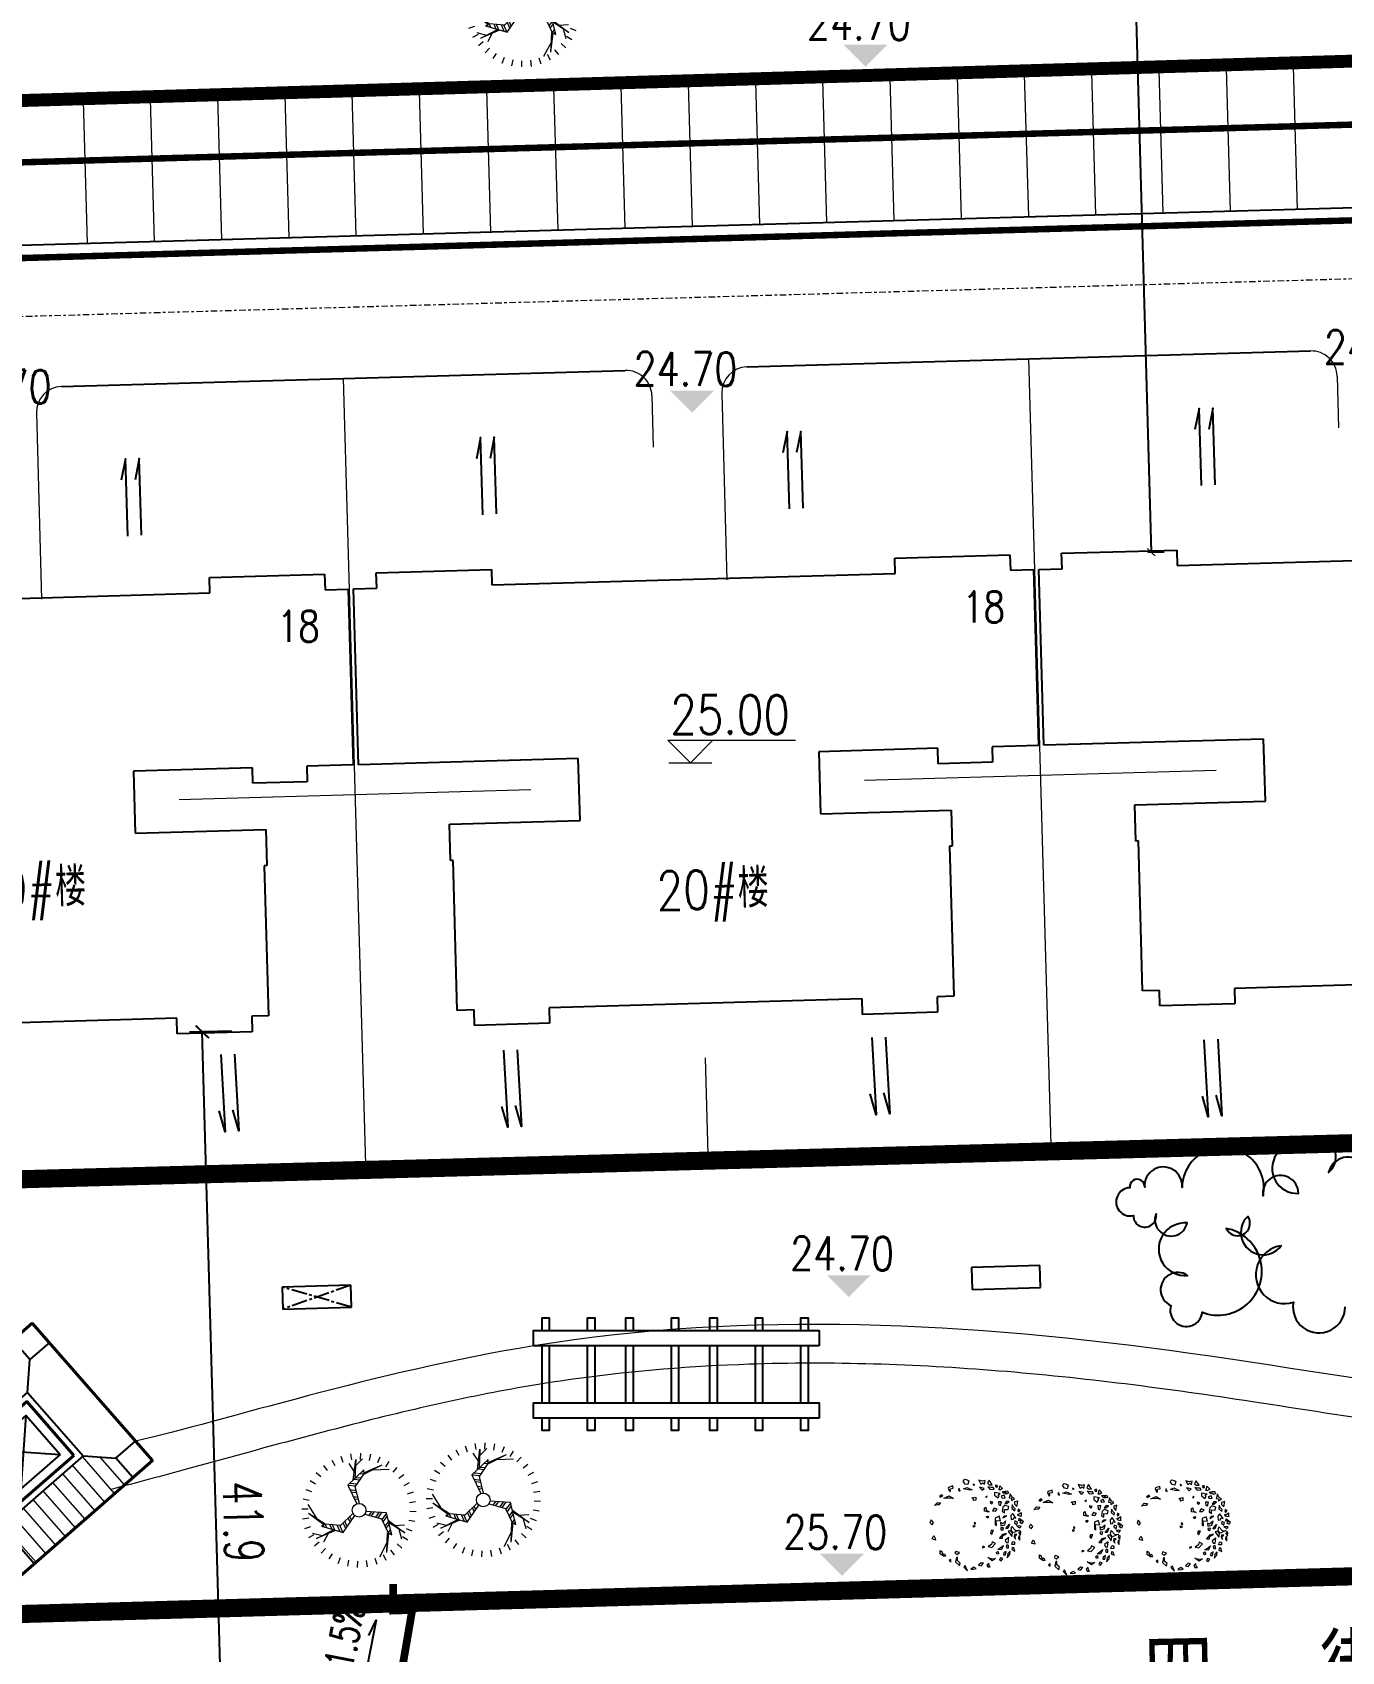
# Model space of a CAD drawing. Header units: inches. Extents: x 393 to 1582, y 246 to 1188.
# Drawn here: x 1019.2 to 1069.8, y 571.3 to 633.9 of the extents above; entities that cross this region are included whole.
import ezdxf

# ---------------------------------------------------------------- set-up
doc = ezdxf.new("R2010")
doc.units = ezdxf.units.IN
doc.header["$MEASUREMENT"] = 0
for name, pattern in [('CENTERX2', [4, 2.5, -0.5, 0.5, -0.5]), ('CONTINOUS', [0]), ('DASHED2', [0.375, 0.25, -0.125]), ('DOTE', [2.42, 2, -0.2, 0.02, -0.2])]:
    doc.linetypes.add(name, pattern=pattern)
for name, color, linetype, lineweight in [('buildelev', 2, 'Continuous', 20), ('FENCE', 100, 'Continuous', 18), ('HATCH', 64, 'Continuous', 9), ('jz1', 40, 'Continuous', 40), ('parking', 30, 'Continuous', 18), ('ROAD', 1, 'Continuous', 25), ('ROAD-CENTER', 7, 'CENTERX2', 18), ('walk', 2, 'Continuous', 18), ('围墙', 75, 'FENCELINE1', 15), ('建筑型号', 2, 'Continuous', 18), ('树', 84, 'Continuous', 15)]:
    doc.layers.add(name, color=color, linetype=linetype, lineweight=lineweight)
for name, color, linetype in [('DIM', 4, 'Continuous'), ('drain', 4, 'Continuous'), ('ELEV', 1, 'Continuous'), ('JZ', 4, 'Continuous'), ('LAWN', 3, 'Continuous'), ('PUB_TEXT', 7, 'Continuous'), ('ROAD-TEXT', 4, 'Continuous'), ('roadradiu', 3, 'Continuous'), ('rod', 1, 'Continuous'), ('YSX', 7, 'Continuous'), ('公共绿地', 3, 'Continuous'), ('外墙', 42, 'Continuous'), ('建筑层数', 7, 'Continuous'), ('绿化', 3, 'Continuous'), ('车库边线', 4, 'DOTE')]:
    doc.layers.add(name, color=color, linetype=linetype)
doc.styles.add('-黑体', font='simhei.ttf', dxfattribs={"width": 0.8})
doc.styles.add('_HZTXT', font='txt.shx', dxfattribs={"width": 0.8, "bigfont": 'hztxt.shx'})
doc.styles.add('DIM_FONT', font='SIMPLEX.shx', dxfattribs={"width": 0.8})
doc.styles.add('HZ', font='simplex.shx', dxfattribs={"width": 0.7, "bigfont": 'hztxt.shx'})
doc.styles.add('RO', font='romans.shx', dxfattribs={"width": 0.8})
doc.linetypes.add('FENCELINE1', pattern='A,0.25,-0.1,[133,ltypeshp.shx,S=0.1,R=0,X=-0.1,Y=0],-0.1,1', length=1.45)
doc.dimstyles.new('NORMAL', dxfattribs={"dimtxt": 1.5, "dimasz": 0.3, "dimexe": 0.5, "dimexo": 0.3, "dimgap": 0.3, "dimtad": 1, "dimdec": 1, "dimzin": 1, "dimdsep": 46, "dimtxsty": 'HZ', "dimblk": 'ARCHTICK', "dimcen": 0, "dimclrt": 256, "dimadec": 0, "dimazin": 0, "dimtfac": 1, "dimtdec": 1, "dimtofl": 0, "dimtmove": 0, "dimatfit": 3, "dimldrblk": 'ARCHTICK', "dimfxl": 1, "dimtolj": 2, "dimtzin": 0, "dimarcsym": 0})

# ---------------------------------------------------------------- blocks, each defined once
blk = doc.blocks.new('A$C669619B1')
at = {"layer": '绿化'}
for points in [[(22.07, 6.53), (0, 6.53), (0, 7.71), (22.07, 7.71)], [(22.07, 0.95), (0, 0.95), (0, 2.13), (22.07, 2.13)]]:
    blk.add_lwpolyline(points, close=True, dxfattribs=at)
for points in [[(0.65, 7.71), (0.65, 8.7), (1.2, 8.7), (1.2, 7.71)], [(4.17, 7.71), (4.17, 8.7), (4.73, 8.7), (4.73, 7.71)], [(7.13, 7.71), (7.13, 8.7), (7.69, 8.7), (7.69, 7.71)], [(10.66, 7.71), (10.66, 8.7), (11.21, 8.7), (11.21, 7.71)], [(13.62, 7.71), (13.62, 8.7), (14.18, 8.7), (14.18, 7.71)], [(17.14, 7.71), (17.14, 8.7), (17.7, 8.7), (17.7, 7.71)], [(20.66, 7.71), (20.66, 8.7), (21.22, 8.7), (21.22, 7.71)], [(0.65, 2.13), (0.65, 6.53)], [(1.2, 6.53), (1.2, 2.13)], [(4.17, 2.13), (4.17, 6.53)], [(4.73, 6.53), (4.73, 2.13)], [(7.13, 2.13), (7.13, 6.53)], [(7.69, 6.53), (7.69, 2.13)], [(10.66, 2.13), (10.66, 6.53)], [(11.21, 6.53), (11.21, 2.13)], [(13.62, 2.13), (13.62, 6.53)], [(14.18, 6.53), (14.18, 2.13)], [(17.14, 2.13), (17.14, 6.53)], [(17.7, 6.53), (17.7, 2.13)], [(20.66, 2.13), (20.66, 6.53)], [(21.22, 6.53), (21.22, 2.13)], [(1.2, 0.95), (1.2, 0), (0.65, 0), (0.65, 0.95)], [(4.73, 0.95), (4.73, 0), (4.17, 0), (4.17, 0.95)], [(7.69, 0.95), (7.69, 0), (7.13, 0), (7.13, 0.95)], [(11.21, 0.95), (11.21, 0), (10.66, 0), (10.66, 0.95)], [(14.18, 0.95), (14.18, 0), (13.62, 0), (13.62, 0.95)], [(17.7, 0.95), (17.7, 0), (17.14, 0), (17.14, 0.95)], [(21.22, 0.95), (21.22, 0), (20.66, 0), (20.66, 0.95)]]:
    blk.add_lwpolyline(points, dxfattribs=at)
blk = doc.blocks.new('GPPMTR01')
at = {"color": 0, "linetype": 'ByBlock'}
for points in [[(-0.106, 0.53), (-0.073, 0.496), (-0.058, 0.515), (-0.035, 0.504), (-0.038, 0.545), (-0.064, 0.53)], [(0.005, 0.559), (-0.005, 0.523), (0.016, 0.511), (0.051, 0.519)], [(-0.412, 0.305), (-0.364, 0.304), (-0.367, 0.328), (-0.343, 0.337), (-0.374, 0.364), (-0.382, 0.335)], [(-0.354, 0.404), (-0.335, 0.371), (-0.312, 0.378), (-0.293, 0.408)], [(-0.298, 0.355), (-0.259, 0.362), (-0.24, 0.402), (-0.263, 0.4), (-0.275, 0.378)], [(-0.263, 0.454), (-0.27, 0.431), (-0.248, 0.431), (-0.243, 0.447)], [(-0.215, 0.443), (-0.218, 0.456), (-0.242, 0.475), (-0.199, 0.486), (-0.199, 0.449)], [(-0.166, 0.433), (-0.207, 0.386), (-0.18, 0.371), (-0.137, 0.387), (-0.147, 0.409), (-0.165, 0.407)], [(-0.173, 0.469), (-0.151, 0.518), (-0.12, 0.516), (-0.128, 0.487), (-0.144, 0.498), (-0.151, 0.48), (-0.145, 0.47)], [(-0.127, 0.461), (-0.133, 0.429), (-0.111, 0.428), (-0.096, 0.459)], [(-0.079, 0.401), (-0.097, 0.371), (-0.064, 0.359), (-0.049, 0.371)], [(-0.038, 0.477), (-0.055, 0.454), (-0.043, 0.424), (-0.032, 0.439)], [(0.007, 0.443), (-0.026, 0.412), (-0.02, 0.382), (0.016, 0.352), (0.045, 0.367), (0.01, 0.386), (0.034, 0.42)], [(0.01, 0.485), (0.042, 0.462), (0.084, 0.477), (0.066, 0.492), (0.042, 0.485)], [(0.084, 0.371), (0.072, 0.344), (0.081, 0.321), (0.084, 0.344)], [(0.105, 0.53), (0.084, 0.519), (0.099, 0.504), (0.114, 0.511)], [(0.158, 0.447), (0.096, 0.443), (0.105, 0.412), (0.146, 0.393), (0.155, 0.416), (0.14, 0.428)], [(0.131, 0.488), (0.137, 0.5), (0.134, 0.53), (0.173, 0.507), (0.146, 0.481)], [(0.179, 0.477), (0.229, 0.496), (0.25, 0.473), (0.223, 0.458), (0.22, 0.477), (0.202, 0.469), (0.199, 0.458)], [(0.205, 0.439), (0.179, 0.42), (0.194, 0.405), (0.226, 0.416)], [(0.214, 0.359), (0.274, 0.374), (0.291, 0.409), (0.282, 0.336), (0.247, 0.333)], [(0.268, 0.45), (0.253, 0.435), (0.241, 0.409), (0.274, 0.428)], [(0.315, 0.416), (0.306, 0.401), (0.318, 0.39), (0.348, 0.393)], [(0.321, 0.363), (0.306, 0.34), (0.327, 0.325), (0.356, 0.325), (0.327, 0.336)], [(0.351, 0.382), (0.348, 0.371), (0.368, 0.355), (0.392, 0.359)], [(-0.482, 0.196), (-0.461, 0.207), (-0.432, 0.177), (-0.452, 0.154), (-0.494, 0.15), (-0.5, 0.177)], [(-0.417, 0.109), (-0.411, 0.15), (-0.357, 0.188), (-0.369, 0.162)], [(-0.393, 0.241), (-0.408, 0.23), (-0.396, 0.226)], [(-0.304, 0.31), (-0.343, 0.272), (-0.298, 0.279)], [(-0.283, 0.139), (-0.269, 0.181), (-0.239, 0.166), (-0.248, 0.139), (-0.263, 0.15)], [(-0.215, 0.295), (-0.215, 0.276), (-0.206, 0.283)], [(-0.123, 0.314), (-0.144, 0.295), (-0.135, 0.287), (-0.115, 0.295)], [(-0.064, 0.207), (-0.085, 0.184), (-0.115, 0.203), (-0.115, 0.219), (-0.085, 0.207), (-0.052, 0.226)], [(-0.032, 0.317), (-0.058, 0.295), (-0.043, 0.264), (-0.023, 0.291)], [(-0.02, 0.188), (-0.008, 0.192), (0.001, 0.177), (-0.02, 0.169)], [(0.045, 0.295), (0.042, 0.249), (0.105, 0.211), (0.119, 0.219), (0.069, 0.245), (0.096, 0.283)], [(0.128, 0.336), (0.137, 0.287), (0.114, 0.272), (0.146, 0.26), (0.158, 0.302)], [(0.179, 0.272), (0.167, 0.245), (0.185, 0.238), (0.199, 0.253)], [(0.199, 0.291), (0.179, 0.352), (0.211, 0.31)], [(0.25, 0.325), (0.241, 0.298), (0.312, 0.302), (0.282, 0.329)], [(0.253, 0.268), (0.241, 0.226), (0.259, 0.177), (0.274, 0.203), (0.253, 0.219)], [(0.303, 0.268), (0.309, 0.219), (0.336, 0.215), (0.351, 0.234)], [(0.386, 0.257), (0.368, 0.272), (0.365, 0.287), (0.377, 0.298), (0.401, 0.283)], [(0.401, 0.207), (0.383, 0.219), (0.365, 0.211), (0.368, 0.196), (0.392, 0.192)], [(0.431, 0.26), (0.419, 0.245), (0.436, 0.23), (0.466, 0.249)], [(0.442, 0.203), (0.451, 0.169), (0.487, 0.139), (0.472, 0.181)], [(-0.482, 0.014), (-0.506, 0.025), (-0.514, -0.024), (-0.506, -0.036), (-0.464, -0.036), (-0.47, -0.024), (-0.494, -0.017)], [(-0.446, 0.071), (-0.432, 0.055), (-0.414, 0.067)], [(-0.02, 0.033), (-0.035, 0.025), (-0.026, 0.017), (-0.014, 0.021)], [(0.152, 0.162), (0.137, 0.139), (0.158, 0.12), (0.176, 0.128), (0.161, 0.143)], [(0.25, 0.086), (0.271, 0.063), (0.274, 0.021), (0.303, 0.052), (0.285, 0.109)], [(0.348, 0.173), (0.377, 0.128), (0.356, 0.097), (0.354, 0.128)], [(0.401, 0.078), (0.398, 0.063), (0.374, 0.067), (0.377, 0.09)], [(0.428, 0.025), (0.431, -0.021), (0.377, -0.043), (0.41, -0.013)], [(0.422, 0.166), (0.419, 0.135), (0.439, 0.12), (0.451, 0.139)], [(0.451, 0.074), (0.469, 0.052), (0.484, 0.063), (0.472, 0.093)], [(-0.467, -0.131), (-0.464, -0.157), (-0.482, -0.154), (-0.485, -0.127)], [(-0.437, -0.131), (-0.429, -0.066), (-0.381, -0.04), (-0.408, -0.078)], [(0.256, -0.013), (0.241, -0.028), (0.253, -0.04)], [(0.407, -0.119), (0.389, -0.138), (0.398, -0.176), (0.419, -0.154)], [(0.436, -0.066), (0.442, -0.097), (0.466, -0.097), (0.481, -0.074), (0.46, -0.078)], [(-0.42, -0.26), (-0.432, -0.218), (-0.411, -0.188), (-0.402, -0.214), (-0.411, -0.229)], [(0.17, -0.286), (0.137, -0.317), (0.149, -0.336), (0.176, -0.321)], [(0.205, -0.332), (0.199, -0.343), (0.235, -0.378), (0.294, -0.359), (0.274, -0.34), (0.235, -0.351)], [(0.327, -0.305), (0.333, -0.328), (0.389, -0.313)], [(0.416, -0.218), (0.389, -0.233), (0.392, -0.271), (0.407, -0.248)], [(-0.266, -0.366), (-0.304, -0.374), (-0.283, -0.4), (-0.251, -0.393)], [(-0.115, -0.473), (-0.138, -0.438), (-0.106, -0.438), (-0.085, -0.446)], [(0.072, -0.48), (0.042, -0.461), (0.06, -0.45), (0.066, -0.454), (0.096, -0.454), (0.096, -0.438), (0.125, -0.442), (0.114, -0.461)], [(0.188, -0.431), (0.211, -0.423), (0.188, -0.408)]]:
    blk.add_lwpolyline(points, close=True, dxfattribs=at)
blk.add_circle((0, 0), 0.01, dxfattribs=at)
blk = doc.blocks.new('t2')
for p, q in [((-1.436, 2.005), (-0.893, 2.819)), ((-1.267, 3.056), (-1.13, 2.723)), ((-0.717, 3.229), (-0.64, 2.878)), ((-0.145, 3.305), (-0.13, 2.946)), ((0.431, 3.28), (0.383, 2.924)), ((0.994, 3.155), (0.885, 2.813)), ((1.527, 2.935), (1.36, 2.616)), ((-2.625, 2.013), (-2.34, 1.793)), ((-2.297, 1.922), (-2.202, 1.35)), ((-2.235, 2.438), (-1.993, 2.173)), ((-1.778, 2.79), (-1.586, 2.486)), ((-1.341, 2.608), (-1.585, 1.519)), ((-1.341, 2.608), (-1.511, 1.474)), ((2.013, 2.625), (1.793, 2.34)), ((2.438, 2.235), (2.173, 1.993)), ((-3.155, 0.994), (-2.813, 0.885)), ((-2.935, 1.527), (-2.616, 1.36)), ((-1.951, 1.096), (-2.528, 1.121)), ((-1.626, 0.774), (-2.499, 1.578)), ((-2.499, 1.578), (-1.631, 0.893)), ((-1.732, 1.609), (-1.56, 0.321)), ((-1.535, 1.473), (-1.732, 1.609)), ((-1.236, 0.622), (-1.535, 1.473)), ((1.058, 1.19), (0.278, 0.272)), ((2.259, 0.696), (1.058, 1.19)), ((1.483, 1.021), (2.616, 1.375)), ((2.616, 1.375), (1.589, 0.966)), ((1.925, 1.142), (2.235, 1.629)), ((2.813, 1.028), (2.27, 1.232)), ((2.79, 1.778), (2.486, 1.586)), ((3.056, 1.267), (2.723, 1.13)), ((-3.28, 0.431), (-2.924, 0.383)), ((-1.56, 0.321), (-0.375, 0.105)), ((-0.309, 0.252), (-1.236, 0.622)), ((0.372, 0.141), (1.156, 0.759)), ((1.156, 0.759), (2.043, 0.592)), ((2.929, -0.143), (2.032, 0.571)), ((2.043, 0.592), (2.259, 0.696)), ((2.929, -0.143), (2.108, 0.613)), ((2.454, 0.241), (2.888, -0.636)), ((3.229, 0.717), (2.878, 0.64)), ((3.305, 0.145), (2.946, 0.13)), ((-3.305, -0.145), (-2.946, -0.13)), ((-3.229, -0.717), (-2.878, -0.64)), ((-0.064, -0.393), (0.08, -1.381)), ((0.502, -1.511), (0.096, -0.377)), ((3.155, -0.994), (2.813, -0.885)), ((3.28, -0.431), (2.924, -0.383)), ((-3.056, -1.267), (-2.723, -1.13)), ((-2.79, -1.778), (-2.486, -1.586)), ((-0.527, -2.305), (0.502, -1.511)), ((0.08, -1.381), (-0.508, -2.066)), ((0.143, -1.795), (-0.117, -2.953)), ((-0.117, -2.953), (0.042, -1.859)), ((2.625, -2.013), (2.34, -1.793)), ((2.935, -1.527), (2.616, -1.36)), ((-2.438, -2.235), (-2.173, -1.993)), ((-2.013, -2.625), (-1.793, -2.34)), ((-1.018, -2.246), (-1.994, -2.183)), ((-1.588, -2.465), (-0.521, -2.045)), ((-1.588, -2.465), (-0.523, -2.132)), ((-1.527, -2.935), (-1.36, -2.616)), ((-0.994, -3.155), (-0.885, -2.813)), ((-0.508, -2.066), (-0.527, -2.305)), ((-0.516, -2.95), (-0.068, -2.582)), ((0.026, -2.238), (0.294, -2.75)), ((1.267, -3.056), (1.13, -2.723)), ((1.778, -2.79), (1.586, -2.486)), ((2.235, -2.438), (1.993, -2.173)), ((-0.431, -3.28), (-0.383, -2.924)), ((0.145, -3.305), (0.13, -2.946)), ((0.717, -3.229), (0.64, -2.878))]:
    blk.add_line(p, q)
at = {"color": 0}
for p, q in [((-1.712, 1.459), (-1.635, 1.542)), ((-1.691, 1.298), (-1.533, 1.469)), ((-1.648, 0.977), (-1.44, 1.203)), ((-1.626, 0.817), (-1.393, 1.07)), ((0.875, 0.976), (0.985, 0.624)), ((1.071, 1.185), (1.207, 0.75)), ((1.221, 1.123), (1.346, 0.724)), ((1.52, 1), (1.623, 0.672)), ((-1.583, 0.496), (-1.3, 0.803)), ((-1.562, 0.335), (-1.253, 0.67)), ((-1.283, 0.27), (-1.033, 0.541)), ((-1.138, 0.244), (-0.909, 0.491)), ((-0.847, 0.191), (-0.662, 0.393)), ((-0.702, 0.165), (-0.538, 0.343)), ((0.494, 0.526), (0.566, 0.294)), ((0.589, 0.638), (0.671, 0.377)), ((0.78, 0.863), (0.88, 0.542)), ((1.67, 0.938), (1.762, 0.645)), ((1.97, 0.815), (2.039, 0.593)), ((2.119, 0.753), (2.153, 0.645)), ((0.209, -0.691), (-0.028, -0.637)), ((0.258, -0.83), (-0.009, -0.769)), ((-0.023, -1.916), (-0.322, -1.848)), ((0.106, -1.817), (-0.23, -1.741)), ((0.362, -1.619), (-0.046, -1.527)), ((0.358, -1.107), (0.029, -1.033)), ((0.49, -1.52), (0.046, -1.42)), ((0.407, -1.246), (0.048, -1.165)), ((-0.407, -2.212), (-0.518, -2.187)), ((-0.279, -2.113), (-0.506, -2.062))]:
    blk.add_line(p, q, dxfattribs=at)
blk.add_circle((0, 0), 0.397)
at = {"style": 'DIM_FONT', "width": 0.8, "flags": 9}
for tag in ['XSIZE', 'YSIZE']:
    blk.add_attdef(tag, (0, 0), '', height=0.000997, rotation=122.33523, dxfattribs=at)
blk = doc.blocks.new('A$C1C5E2274')
at = {"layer": 'HATCH'}
for p, q in [((4.489, 6.998), (4.839, 5.691)), ((4.903, 7.109), (5.142, 6.216)), ((2.419, 6.444), (2.836, 4.886)), ((2.833, 6.555), (3.25, 4.997)), ((3.247, 6.666), (3.664, 5.108)), ((3.661, 6.776), (4.078, 5.219)), ((4.075, 6.887), (4.492, 5.33)), ((5.129, 6.194), (6.04, 6.438)), ((1.177, 6.111), (1.492, 4.934)), ((1.591, 6.222), (2.008, 4.664)), ((2.005, 6.333), (2.422, 4.775)), ((4.826, 5.669), (6.151, 6.024)), ((4.704, 5.192), (6.261, 5.61)), ((4.814, 4.778), (6.372, 5.196)), ((4.925, 4.364), (6.483, 4.782)), ((5.036, 3.95), (6.594, 4.368)), ((5.147, 3.536), (6.705, 3.954)), ((5.258, 3.122), (6.816, 3.54)), ((5.369, 2.708), (6.927, 3.126)), ((5.879, 2.401), (7.038, 2.712))]:
    blk.add_line(p, q, dxfattribs=at)
at = {"layer": 'JZ'}
for p, q in [((5.195, 6.308), (4.655, 5.373)), ((1.975, 4.655), (1.04, 5.195)), ((6.308, 2.154), (5.373, 2.693)), ((2.693, 1.975), (2.154, 1.04))]:
    blk.add_line(p, q, dxfattribs=at)
for points in [[(4.975, 7.129), (5.796, 7.348), (6.015, 6.528), (5.195, 6.308)], [(0, 5.796), (0.821, 6.015), (1.04, 5.195), (0.22, 4.975)], [(1.975, 4.655), (4.655, 5.373), (5.373, 2.693), (2.693, 1.975)], [(2.634, 4.275), (4.275, 4.715), (4.715, 3.074), (3.074, 2.634)], [(6.308, 2.154), (7.129, 2.374), (7.348, 1.553), (6.528, 1.333)], [(1.333, 0.821), (2.154, 1.04), (2.374, 0.22), (1.553, 0)]]:
    blk.add_lwpolyline(points, close=True, dxfattribs=at)
for points in [[(4.715, 3.074), (2.634, 4.275)], [(4.275, 4.715), (3.074, 2.634)]]:
    blk.add_lwpolyline(points, dxfattribs=at)
at = {"layer": 'jz1'}
for points in [[(1.553, 0), (7.348, 1.553), (5.796, 7.348), (0, 5.796)], [(2.238, 4.504), (4.504, 5.111), (5.111, 2.845), (2.845, 2.238)]]:
    blk.add_lwpolyline(points, close=True, dxfattribs=at)
blk = doc.blocks.new('A$C45DD124F')
at = {"layer": 'YSX', "extrusion": (0, 0, -1), "xscale": 0.8000000000006148, "yscale": 0.7999999999992724, "zscale": -0.8, "rotation": 72.08396600042862}
blk.add_blockref('A$C1C5E2274', (-0.626, -1.182), dxfattribs=at)
blk = doc.blocks.new('bg')
at = {"layer": 'buildelev'}
blk.add_line((403415.903, 597892.095), (403417.408, 597892.095), dxfattribs=at)
blk.add_lwpolyline([(403417.451, 597892.89), (403416.656, 597892.095), (403415.86, 597892.89), (403420.35, 597892.89)], dxfattribs=at)
blk = doc.blocks.new('psss')
at = {"layer": 'drain', "ltscale": 3}
for points in [[(-2.979, 0.527), (0.007, 0.531), (-0.808, 0.714)], [(-2.967, -0.004), (0, 0), (-0.815, 0.183)]]:
    blk.add_lwpolyline(points, dxfattribs=at)
blk = doc.blocks.new('_ARCHTICK')
at = {"color": 0, "linetype": 'ByBlock', "const_width": 0.15}
blk.add_lwpolyline([(-0.5, -0.5), (0.5, 0.5)], dxfattribs=at)
blk = doc.blocks.new('*D144')
at = {"layer": 'DEFPOINTS', "color": 0, "ltscale": 0.3, "transparency": 16777216}
for p in [(882.255, 640.128), (1132.977, 454.434)]:
    blk.add_point(p, dxfattribs=at)
at = {"layer": 'roadradiu', "color": 0, "lineweight": -2, "ltscale": 0.3, "transparency": 16777216}
blk.add_line((887.277, 636.409), (882.255, 640.128), dxfattribs=at)
at = {"layer": 'roadradiu', "color": 0, "lineweight": -2, "ltscale": 0.3, "transparency": 16777216, "xscale": 0.3, "yscale": 0.3, "zscale": 0.3, "rotation": 143.4749139216822}
blk.add_blockref('_ARCHTICK', (882.255, 640.128), dxfattribs=at)
at = {"layer": 'roadradiu', "ltscale": 0.3, "transparency": 16777216, "insert": (885.632, 638.934), "char_height": 1.5, "attachment_point": 5, "rotation": 323.47491, "style": 'HZ'}
blk.add_mtext('\\A2;R312.0', dxfattribs=at)
blk = doc.blocks.new('*D145')
at = {"layer": 'DEFPOINTS', "color": 0, "ltscale": 0.3, "transparency": 16777216}
for p in [(870.6, 623.26), (1132.977, 454.434)]:
    blk.add_point(p, dxfattribs=at)
at = {"layer": 'roadradiu', "color": 0, "lineweight": -2, "ltscale": 0.3, "transparency": 16777216}
blk.add_line((881.438, 616.286), (870.6, 623.26), dxfattribs=at)
at = {"layer": 'roadradiu', "color": 0, "lineweight": -2, "ltscale": 0.3, "transparency": 16777216, "xscale": 0.3, "yscale": 0.3, "zscale": 0.3, "rotation": 147.2408788936933}
blk.add_blockref('_ARCHTICK', (870.6, 623.26), dxfattribs=at)
at = {"layer": 'roadradiu', "ltscale": 0.3, "transparency": 16777216, "insert": (879.631, 618.697), "char_height": 1.5, "attachment_point": 5, "rotation": 327.24088, "style": 'HZ'}
blk.add_mtext('\\A2;R312.0', dxfattribs=at)
blk = doc.blocks.new('*D146')
at = {"layer": 'DEFPOINTS', "color": 0, "ltscale": 0.3, "transparency": 16777216}
for p in [(856.622, 599.25), (1132.977, 454.434)]:
    blk.add_point(p, dxfattribs=at)
at = {"layer": 'roadradiu', "color": 0, "lineweight": -2, "ltscale": 0.3, "transparency": 16777216}
blk.add_line((869.236, 592.64), (856.622, 599.25), dxfattribs=at)
at = {"layer": 'roadradiu', "color": 0, "lineweight": -2, "ltscale": 0.3, "transparency": 16777216, "xscale": 0.3, "yscale": 0.3, "zscale": 0.3, "rotation": 152.3444580404491}
blk.add_blockref('_ARCHTICK', (856.622, 599.25), dxfattribs=at)
at = {"layer": 'roadradiu', "ltscale": 0.3, "transparency": 16777216, "insert": (867.222, 594.881), "char_height": 1.5, "attachment_point": 5, "rotation": 332.34446, "style": 'HZ'}
blk.add_mtext('\\A2;R312.0', dxfattribs=at)
blk = doc.blocks.new('A$C614504CE')
at = {"layer": 'ROAD-TEXT', "ltscale": 0.1, "const_width": 0.3}
blk.add_lwpolyline([(3.598, 12.417), (2.86, 12.395), (2.86, 13.418)], dxfattribs=at)
at = {"layer": 'ROAD-TEXT', "ltscale": 0.1}
blk.add_lwpolyline([(2.337, 0.002, 0.3, 0.3, 0), (2.349, 1.053, 0.3, 0.3, 0), (3.22, 1.06, 0.3, 0.3, 0), (3.578, 6.628, 0.3, 0.3, 0), (3.08, 9.4, 0.3, 0.3, 0), (3.622, 12.555, 0.3, 0.3, 0)], format="xyseb", dxfattribs=at)
for points in [[(1.926, 11.432), (2.21, 12.017), (1.86, 10.246)], [(1.804, 7.098), (2.092, 6.515), (1.728, 8.284)], [(1.87, 4.148), (2.008, 4.783), (2.087, 2.928)]]:
    blk.add_lwpolyline(points, dxfattribs=at)
at = {"layer": 'ROAD-TEXT', "style": 'RO', "width": 0.7}
for rotation, p in [(78.72126, (1.287, 10.092)), (100.33803, (1.549, 6.257)), (85.22586, (1.6, 2.413))]:
    blk.add_text('1.5%', height=1.1, rotation=rotation, dxfattribs=at).set_placement(p)
blk = doc.blocks.new('*D151')
at = {"layer": 'DEFPOINTS', "color": 0, "ltscale": 0.3, "transparency": 16777216}
for p in [(1060.724, 658.024), (1061.976, 613.843), (1062.4, 613.855)]:
    blk.add_point(p, dxfattribs=at)
at = {"layer": 'DIM', "color": 0, "lineweight": -2, "ltscale": 0.3, "transparency": 16777216}
for p, q in [((1061.023, 658.032), (1061.648, 658.05)), ((1061.148, 658.036), (1062.4, 613.855)), ((1062.275, 613.851), (1062.9, 613.869))]:
    blk.add_line(p, q, dxfattribs=at)
at = {"layer": 'DIM', "color": 0, "lineweight": -2, "ltscale": 0.3, "transparency": 16777216, "xscale": 0.3, "yscale": 0.3, "zscale": 0.3}
for p, rotation in [((1061.148, 658.036), 91.62318667316241), ((1062.4, 613.855), 271.6231866731624)]:
    blk.add_blockref('_ARCHTICK', p, dxfattribs=dict(at, rotation=rotation))
at = {"layer": 'DIM', "ltscale": 0.3, "transparency": 16777216, "insert": (1062.663, 641.652), "char_height": 1.5, "attachment_point": 5, "rotation": 271.62319, "style": 'HZ'}
blk.add_mtext('\\A2;44.2', dxfattribs=at)
blk = doc.blocks.new('*D470')
at = {"layer": 'DEFPOINTS', "color": 0, "ltscale": 0.3, "transparency": 16777216}
for p in [(1027.16, 595.349), (1025.723, 595.308), (1028.347, 553.465, -1.024)]:
    blk.add_point(p, dxfattribs=at)
at = {"layer": 'DIM', "color": 0, "lineweight": -2, "ltscale": 0.3, "transparency": 16777216}
for p, q in [((1026.861, 595.341), (1025.223, 595.294)), ((1026.91, 553.425), (1025.723, 595.308)), ((1028.047, 553.457), (1026.41, 553.411))]:
    blk.add_line(p, q, dxfattribs=at)
at = {"layer": 'DIM', "color": 0, "lineweight": -2, "ltscale": 0.3, "transparency": 16777216, "xscale": 0.5, "yscale": 0.5, "zscale": 0.5}
for p, rotation in [((1025.723, 595.308), 91.62315867742693), ((1026.91, 553.425), 271.6231586774269)]:
    blk.add_blockref('_ARCHTICK', p, dxfattribs=dict(at, rotation=rotation))
at = {"layer": 'DIM', "ltscale": 0.3, "transparency": 16777216, "insert": (1027.31, 576.37), "char_height": 1.5, "attachment_point": 5, "rotation": 271.62316, "style": 'HZ'}
blk.add_mtext('\\A2;41.9', dxfattribs=at)

msp = doc.modelspace()

# ---------------------------------------------------------------- linework, layer by layer
at = {"layer": 'ELEV', "color": 0}
for points in [[(1050.516, 633.471), (1052.213, 633.471), (1051.365, 632.623)], [(1043.813, 620.096), (1045.51, 620.096), (1044.662, 619.248)], [(1049.867, 585.901), (1051.564, 585.901), (1050.715, 585.052)], [(1049.603, 575.129), (1051.3, 575.129), (1050.451, 574.28)]]:
    msp.add_solid(points, dxfattribs=at)
at = {"layer": 'FENCE', "color": 0, "ltscale": 0.3}
msp.add_line((1045.28, 590.561, -0.937), (1045.175, 594.305, -0.937), dxfattribs=at)
at = {"layer": 'parking', "color": 0, "ltscale": 0.3}
for p, q in [((937.959, 628.935, -0.937), (1114.727, 633.944, -0.937)), ((1057.667, 626.825), (1057.511, 632.323, -0.937)), ((1060.266, 626.899), (1060.11, 632.396, -0.937)), ((1062.865, 626.972), (1062.709, 632.47, -0.937)), ((1065.464, 627.046), (1065.308, 632.544, -0.937)), ((1068.063, 627.12), (1067.907, 632.617, -0.937)), ((1034.276, 626.162), (1034.12, 631.66, -0.937)), ((1036.875, 626.236), (1036.719, 631.734, -0.937)), ((1039.474, 626.309), (1039.318, 631.807, -0.937)), ((1042.073, 626.383), (1041.917, 631.881, -0.937)), ((1044.672, 626.457), (1044.516, 631.955, -0.937)), ((1047.271, 626.53), (1047.115, 632.028, -0.937)), ((1049.87, 626.604), (1049.714, 632.102, -0.937)), ((1052.469, 626.678), (1052.313, 632.175, -0.937)), ((1055.068, 626.751), (1054.912, 632.249, -0.937)), ((1021.281, 625.794), (1021.126, 631.292, -0.937)), ((1023.88, 625.868), (1023.725, 631.365, -0.937)), ((1026.479, 625.941), (1026.324, 631.439, -0.937)), ((1029.078, 626.015), (1028.923, 631.513, -0.937)), ((1031.677, 626.089), (1031.521, 631.586, -0.937))]:
    msp.add_line(p, q, dxfattribs=at)
at = {"layer": 'ROAD', "color": 0, "ltscale": 0.3}
for p, q in [((1046.772, 621.014), (1068.563, 621.632)), ((1120.105, 575.675, 0), (860.168, 568.309))]:
    msp.add_line(p, q, dxfattribs=at)
at = {"layer": 'ROAD-CENTER', "color": 5, "ltscale": 0.1}
msp.add_line((867.716, 618.691), (1118.434, 625.796), dxfattribs=at)
at = {"layer": 'rod', "color": 0}
for q in [(1118.107, 628.538), (1110.545, 628.323)]:
    msp.add_line((878.008, 621.734), q, dxfattribs=at)
at = {"layer": 'rod', "color": 0, "ltscale": 0.3}
msp.add_line((1020.283, 620.263), (1042.074, 620.881), dxfattribs=at)
at = {"layer": 'walk', "color": 0}
for p, q in [((1069.591, 620.66), (1069.647, 618.662)), ((1043.102, 619.91), (1043.158, 617.911)), ((1045.801, 619.986), (1046.004, 612.79)), ((1019.311, 619.236), (1019.514, 612.039))]:
    msp.add_line(p, q, dxfattribs=at)
at = {"layer": 'walk', "color": 0, "ltscale": 0.3}
for centre, start, end in [((1068.591, 620.632, 0), 1.61609, 91.62316), ((1046.8, 620.014), 91.62316, 181.61609), ((1042.102, 619.881, 0), 1.61609, 91.62316), ((1020.311, 619.264), 91.62316, 181.61609)]:
    msp.add_arc(centre, 1, start, end, dxfattribs=at)
at = {"layer": '公共绿地', "color": 0, "linetype": 'FENCELINE1', "ltscale": 0.1, "const_width": 0.5}
msp.add_lwpolyline([(1128.133, 563.297), (1127.887, 572.804, 0.22585), (1132.401, 583.026), (1131.47, 615.911, 0.074843), (1130.785, 619.72), (1128.571, 623.733), (1124.227, 627.201), (1115.32, 627.959), (1114.721, 634.157), (931.646, 628.733), (930.663, 663.608), (915.566, 663.28)], format="xyb", dxfattribs=at)
at = {"layer": '公共绿地', "color": 0, "linetype": 'FENCELINE1', "ltscale": 0.1, "const_width": 0.7}
msp.add_lwpolyline([(1126.904, 582.87, -0.402698), (1120.105, 575.675), (1108.784, 575.354), (860.168, 568.309), (852.769, 574.884, -0.009315), (857.45, 585.239), (1117.308, 592.282), (1116.818, 622.999), (1120.339, 622.92, -0.377352), (1125.973, 615.704)], format="xyb", close=True, dxfattribs=at)
at = {"layer": '围墙', "color": 0, "ltscale": 0.2}
for p, q in [((1046.772, 621.014), (1068.563, 621.632)), ((1057.663, 621.323, -0.937), (1058.521, 590.937, -0.937)), ((1020.283, 620.263), (1042.074, 620.881)), ((1031.174, 620.572, -0.937), (1032.031, 590.186, -0.937)), ((1051.32, 605.039, -0.937), (1064.915, 605.423, -0.937)), ((1024.831, 604.288, -0.937), (1038.425, 604.672, -0.937)), ((857.45, 585.239), (1117.299, 592.602))]:
    msp.add_line(p, q, dxfattribs=at)
at = {"layer": '外墙', "color": 2, "ltscale": 0.1}
for p, q in [((1052.493, 613.626), (1056.941, 613.752)), ((1052.51, 613.027), (1052.493, 613.626)), ((1056.941, 613.752), (1056.958, 613.153)), ((1058.94, 613.809), (1063.388, 613.935)), ((1058.957, 613.209), (1058.94, 613.809)), ((1063.388, 613.935), (1063.405, 613.335)), ((1063.405, 613.335), (1078.999, 613.777)), ((1026.003, 612.876), (1030.452, 613.002)), ((1026.02, 612.276), (1026.003, 612.876)), ((1030.452, 613.002), (1030.468, 612.402)), ((1032.451, 613.058), (1036.899, 613.184)), ((1032.468, 612.459), (1032.451, 613.058)), ((1036.899, 613.184), (1036.916, 612.585)), ((1036.916, 612.585), (1052.51, 613.027)), ((1056.958, 613.153), (1057.858, 613.178)), ((1057.858, 613.178), (1058.05, 606.381)), ((1058.057, 613.184), (1058.957, 613.209)), ((1058.25, 606.386), (1058.057, 613.184)), ((1010.427, 611.834), (1026.02, 612.276)), ((1030.468, 612.402), (1031.368, 612.427)), ((1031.368, 612.427), (1031.561, 605.63)), ((1031.568, 612.433), (1032.468, 612.459)), ((1031.761, 605.636), (1031.568, 612.433)), ((1066.747, 606.627), (1058.25, 606.386)), ((1066.815, 604.228), (1066.747, 606.627)), ((1054.152, 606.27), (1049.554, 606.14)), ((1049.554, 606.14), (1049.622, 603.741)), ((1054.169, 605.671), (1054.152, 606.27)), ((1058.05, 606.381), (1056.251, 606.33)), ((1056.251, 606.33), (1056.268, 605.73)), ((1027.662, 605.52), (1023.064, 605.389)), ((1023.064, 605.389), (1023.132, 602.99)), ((1027.679, 604.92), (1027.662, 605.52)), ((1031.561, 605.63), (1029.761, 605.579)), ((1029.761, 605.579), (1029.778, 604.979)), ((1040.257, 605.877), (1031.761, 605.636)), ((1040.325, 603.478), (1040.257, 605.877)), ((1056.268, 605.73), (1054.169, 605.671)), ((1029.778, 604.979), (1027.679, 604.92)), ((1061.767, 604.086), (1066.815, 604.228)), ((1035.277, 603.335), (1040.325, 603.478)), ((1049.622, 603.741), (1054.669, 603.884)), ((1054.669, 603.884), (1054.709, 602.485)), ((1061.806, 602.686), (1061.767, 604.086)), ((1023.132, 602.99), (1028.18, 603.133)), ((1028.18, 603.133), (1028.22, 601.734)), ((1035.317, 601.935), (1035.277, 603.335)), ((1054.709, 602.485), (1054.609, 602.482)), ((1054.609, 602.482), (1054.773, 596.684)), ((1061.906, 602.69), (1061.806, 602.686)), ((1062.071, 596.891), (1061.906, 602.69)), ((1028.22, 601.734), (1028.12, 601.732)), ((1028.12, 601.732), (1028.284, 595.933)), ((1035.417, 601.939), (1035.317, 601.935)), ((1035.581, 596.14), (1035.417, 601.939)), ((1077.714, 597.334), (1065.619, 596.991)), ((1051.225, 596.584), (1039.13, 596.241)), ((1051.242, 595.984), (1051.225, 596.584)), ((1054.773, 596.684), (1054.124, 596.666)), ((1054.124, 596.666), (1054.141, 596.066)), ((1062.72, 596.909), (1062.071, 596.891)), ((1062.737, 596.31), (1062.72, 596.909)), ((1065.619, 596.991), (1065.636, 596.392)), ((1036.231, 596.159), (1035.581, 596.14)), ((1036.248, 595.559), (1036.231, 596.159)), ((1039.13, 596.241), (1039.147, 595.641)), ((1054.141, 596.066), (1051.242, 595.984)), ((1065.636, 596.392), (1062.737, 596.31)), ((1024.736, 595.833), (1012.64, 595.49)), ((1024.753, 595.233), (1024.736, 595.833)), ((1028.284, 595.933), (1027.634, 595.915)), ((1027.634, 595.915), (1027.651, 595.315)), ((1039.147, 595.641), (1036.248, 595.559)), ((1027.651, 595.315), (1024.753, 595.233))]:
    msp.add_line(p, q, dxfattribs=at)
at = {"layer": '树', "color": 0}
for points, knots in [([(1126.696, 590.206), (1113.579, 587.026), (1102.765, 586.11), (1085.202, 578.803), (1063.57, 583.643), (1040.691, 584.846), (1026.52, 580.252), (1023.136, 579.486)], [16.471976, 16.471976, 16.471976, 16.471976, 33.968035, 48.010587, 72.501556, 97.887117, 116.317334, 116.317334, 116.317334, 116.317334]), ([(1126.739, 588.698), (1118.665, 586.804), (1118.106, 586.672), (1114.404, 585.849), (1111.219, 585.377), (1106.892, 584.602), (1105.697, 584.374), (1103.711, 583.94), (1102.911, 583.75), (1101.327, 583.332), (1100.535, 583.103), (1098.155, 582.379), (1096.562, 581.851), (1093.755, 580.981), (1092.55, 580.627), (1090.437, 580.099), (1089.539, 579.903), (1086.807, 579.433), (1084.977, 579.283), (1081.314, 579.22), (1079.481, 579.307), (1073.85, 579.795), (1070.059, 580.435), (1064.667, 581.259), (1063.031, 581.494), (1059.767, 581.896), (1058.14, 582.066), (1053.274, 582.458), (1050.052, 582.564), (1044.65, 582.383), (1042.455, 582.207), (1039.019, 581.74), (1037.768, 581.527), (1035.259, 581.026), (1034.003, 580.741), (1030.227, 579.816), (1027.699, 579.108), (1024.172, 578.144), (1023.186, 577.877), (1022.196, 577.618)], [16.809364, 16.809364, 16.809364, 16.809364, 18.494275, 18.494275, 27.95371, 27.95371, 31.602244, 31.602244, 34.101196, 34.101196, 36.600148, 36.600148, 41.598053, 41.598053, 45.297257, 45.297257, 47.985627, 47.985627, 53.362365, 53.362365, 58.739104, 58.739104, 69.90365, 69.90365, 74.810999, 74.810999, 79.718349, 79.718349, 89.533047, 89.533047, 96.32244, 96.32244, 100.237472, 100.237472, 104.152504, 104.152504, 111.982569, 111.982569, 115.009153, 115.009153, 115.009153, 115.009153])]:
    msp.add_open_spline(points, degree=3, knots=knots, dxfattribs=at)
at = {"layer": '绿化', "color": 0, "linetype": 'CONTINOUS'}
msp.add_lwpolyline([(1070.733, 589.378, 1.091309), (1069.259, 589.869, 1.091309), (1068.16, 590.983, 1.091309), (1068.09, 589.065, 1.091309), (1066.728, 588.963, 1.091309), (1063.595, 589.295, 1.091309), (1062.151, 589.3, 1.091309), (1061.571, 589.283), (1061.571, 589.283, 1.091309), (1061.712, 588.203, 1.091309), (1062.589, 588.276, 1.091309), (1063.792, 587.919, 1.091309), (1063.804, 585.894, 1.091309), (1063.163, 584.729, 1.091309), (1064.379, 584.466, 1.091309), (1065.304, 587.712, 1.091309), (1066.138, 588.176, 1.091309), (1067.427, 587.036, 1.091309), (1067.898, 584.852, 1.091309), (1069.896, 584.674, 1.091309)], format="xyb", dxfattribs=at)
at = {"layer": '车库边线', "color": 0, "linetype": 'ByBlock'}
for p, q in [((1058.104, 586.272, -2.598), (1055.456, 586.196, -2.598)), ((1055.456, 586.196, -2.598), (1055.48, 585.347, -2.598)), ((1058.129, 585.422, -2.598), (1058.104, 586.272, -2.598)), ((1031.465, 585.517, -1.024), (1028.816, 585.442, -1.024)), ((1028.816, 585.442, -1.024), (1028.84, 584.592, -1.024)), ((1031.489, 584.667, -1.024), (1031.465, 585.517, -1.024)), ((1055.48, 585.347, -2.598), (1058.129, 585.422, -2.598)), ((1028.84, 584.592, -1.024), (1031.489, 584.667, -1.024))]:
    msp.add_line(p, q, dxfattribs=at)
at = {"layer": '车库边线', "color": 0, "linetype": 'DASHED2', "const_width": 0.25}
msp.add_lwpolyline([(1114.992, 631.652), (935.553, 626.567), (935.644, 623.369), (993.931, 625.021), (995.26, 578.143), (1000.058, 578.275), (998.744, 624.657), (1114.897, 627.948)], dxfattribs=at)
at = {"layer": '车库边线', "color": 0, "ltscale": 0.3, "elevation": -1.024}
for points in [[(1031.489, 584.667), (1028.816, 585.442)], [(1031.465, 585.517), (1028.84, 584.592)]]:
    msp.add_lwpolyline(points, dxfattribs=at)

# ---------------------------------------------------------------- block references
at = {"layer": 'buildelev', "color": 0, "linetype": 'Continuous', "xscale": 1.099999999998545, "yscale": 1.099999999998545, "zscale": 1.1}
msp.add_blockref('bg', (-442713.732, -657075.59), dxfattribs=at)
at = {"layer": 'LAWN', "color": 0, "extrusion": (0, 0, -1), "xscale": 1.469664000028643, "yscale": 1.469663999858312, "zscale": -1.469664, "rotation": 225.9211086577906}
for p in [(-1019.795, 645.897), (-1012.546, 586.857), (-1018.901, 584.302)]:
    msp.add_blockref('A$C45DD124F', p, dxfattribs=at)
at = {"layer": 'ROAD', "color": 0, "rotation": 91.62464345549249}
for p in [(1064.785, 619.419), (1048.858, 618.52), (1037.008, 618.295), (1023.285, 617.471)]:
    msp.add_blockref('psss', p, dxfattribs=at)
at = {"layer": 'ROAD', "color": 0, "xscale": -1, "rotation": 93.3095437502972}
for p in [(1052.299, 592.144), (1065.139, 592.06), (1027.14, 591.486), (1038.059, 591.656)]:
    msp.add_blockref('psss', p, dxfattribs=at)
at = {"layer": 'ROAD-TEXT', "color": 0, "ltscale": 0.3}
msp.add_blockref('A$C614504CE', (1030.24, 560.541), dxfattribs=at)
at = {"layer": '树'}
for name, p, xscale, yscale, zscale, rotation in [('t2', (1038.125, 634.817), 0.6671807999634088, 0.6671807998791337, 0.6671808000000001, 66.027374180966), ('t2', (1031.782, 576.813), 0.6671807999634088, 0.6671807998791337, 0.6671808000000001, 66.027374180966), ('t2', (1036.585, 577.213), 0.6671807999634088, 0.6671807998791337, 0.6671808000000001, 66.027374180966), ('GPPMTR01', (1055.554, 576.195), 3.485684247348809, 3.485684247345489, 3.485684247348809, 300.5404110417522), ('GPPMTR01', (1059.393, 576.032), 3.485684247348809, 3.485684247345489, 3.485684247348809, 300.5404110417522), ('GPPMTR01', (1063.556, 576.175), 3.485684247348809, 3.485684247345489, 3.485684247348809, 300.5404110417522)]:
    msp.add_blockref(name, p, dxfattribs=dict(at, xscale=xscale, yscale=yscale, zscale=zscale, rotation=rotation))
at = {"layer": '绿化', "color": 0, "xscale": 0.5, "yscale": 0.5, "zscale": 0.5}
msp.add_blockref('A$C669619B1', (1038.531, 579.903), dxfattribs=at)

# ---------------------------------------------------------------- texts
at = {"layer": 'buildelev', "color": 0, "style": 'RO', "width": 0.8}
msp.add_text('25.00', height=1.5, dxfattribs=at).set_placement((1043.811, 606.822))
at = {"layer": 'ELEV', "color": 0, "style": 'DIM_FONT', "width": 0.8}
for s, p in [('24.70', (1049.095, 633.673)), ('24.70', (1069.073, 621.135)), ('24.70', (1042.392, 620.298)), ('24.70', (1015.884, 619.616)), ('24.70', (1048.446, 586.103)), ('25.70', (1048.181, 575.331))]:
    msp.add_text(s, height=1.3, rotation=359.67116, dxfattribs=at).set_placement(p)
at = {"layer": 'PUB_TEXT', "color": 0, "style": '-黑体', "width": 0.8}
msp.add_text('四   街', height=2.5, rotation=1.23375, dxfattribs=at).set_placement((1062.138, 569.263))
at = {"layer": '建筑型号', "color": 0, "style": '_HZTXT', "width": 0.8}
for p in [(1016.921, 600.055), (1043.308, 600.003)]:
    msp.add_text('20#楼', height=1.5, rotation=1.71144, dxfattribs=at).set_placement(p)
at = {"layer": '建筑层数', "color": 0, "style": 'DIM_FONT', "width": 0.8}
for p in [(1055.103, 611.138, -0.937), (1028.613, 610.391, -0.937)]:
    msp.add_text('18', height=1.2, dxfattribs=at).set_placement(p)

# ---------------------------------------------------------------- dimensions: what is measured, and where the dimension line sits
at = {"layer": 'DIM', "color": 0, "ltscale": 0.3}
for base, p1, p2, angle, override, picture, middle in [((1062.4, 613.855), (1060.724, 658.024), (1061.976, 613.843), 271.62319, {"dimzin": 0}, '*D151', (1061.613, 641.622)), ((1025.723, 595.308), (1028.347, 553.465, -1.024), (1027.16, 595.349), 91.62316, {"dimasz": 0.5, "dimzin": 0}, '*D470', (1026.26, 576.34))]:
    dim = msp.add_linear_dim(base=base, p1=p1, p2=p2, angle=angle, dimstyle='NORMAL', override=override, dxfattribs=at)
    dim.commit()
    dim.dimension.update_dxf_attribs({"geometry": picture, "text_midpoint": middle, "dimtype": 161})
at = {"layer": 'roadradiu', "color": 0, "ltscale": 0.3}
for mpoint, picture, middle in [((882.255, 640.128), '*D144', (885.007, 638.09)), ((870.6, 623.26), '*D145', (879.062, 617.814)), ((856.622, 599.25), '*D146', (866.734, 593.951))]:
    dim = msp.add_radius_dim(center=(1132.977, 454.434), mpoint=mpoint, dimstyle='NORMAL', override={"dimzin": 0}, dxfattribs=at)
    dim.commit()
    dim.dimension.update_dxf_attribs({"geometry": picture, "text_midpoint": middle, "dimtype": 164})

doc.saveas('drawing.dxf')
